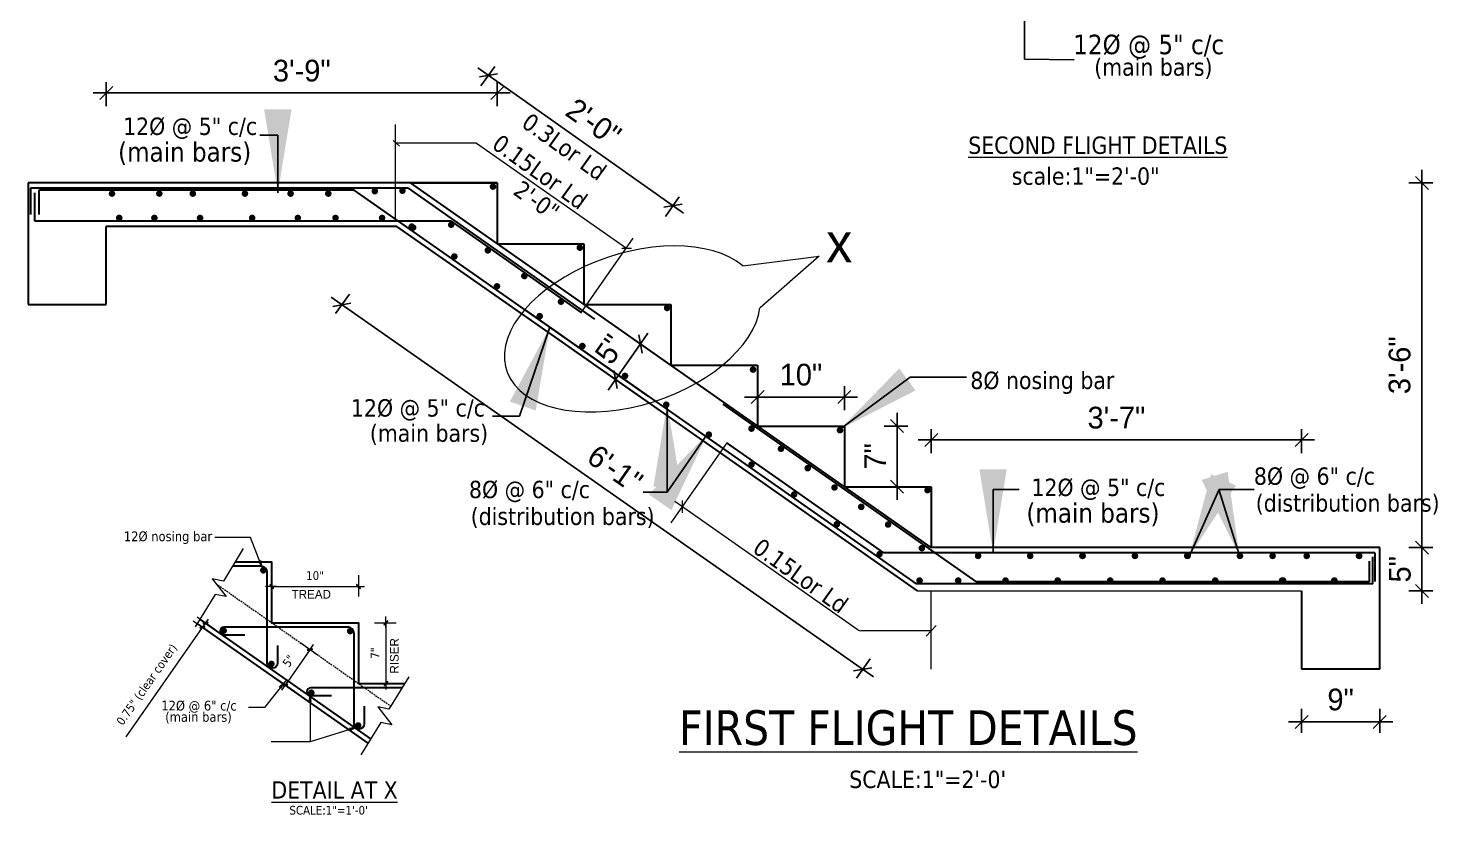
# Model space of a CAD drawing. Header units: inches. Extents: x 28835 to 36795, y -18828 to -9750.
# Drawn here: x 34606.3 to 34768.7, y -10989.5 to -10898.9 of the extents above; entities that cross this region are included whole.
import ezdxf

# ---------------------------------------------------------------- set-up
doc = ezdxf.new("R2010")
doc.units = ezdxf.units.IN
doc.header["$LTSCALE"] = 12
doc.header["$MEASUREMENT"] = 0
doc.linetypes.add('HIDDEN', pattern=[0.375, 0.25, -0.125])
for name, color, linetype, lineweight in [('dim', 85, 'Continuous', 9), ('DIMENSION', 6, 'Continuous', 9), ('HATCH', 11, 'Continuous', 9), ('REN', 242, 'Continuous', 30), ('Text', 7, 'Continuous', 5), ('TEXT1', 5, 'Continuous', 9), ('Wall', 1, 'Continuous', 30)]:
    doc.layers.add(name, color=color, linetype=linetype, lineweight=lineweight)
doc.styles.add('KBS', font='GOTHIC.TTF')
doc.styles.add('S-111', font='tahoma.ttf', dxfattribs={"height": 8})
doc.styles.add('S11', font='tahoma.ttf', dxfattribs={"height": 7})
doc.styles.add('TAHOMA', font='tahoma.ttf', dxfattribs={"height": 9})
doc.styles.add('Text', font='GOTHIC.TTF', dxfattribs={"height": 6})
doc.dimstyles.new('ARROW-1', dxfattribs={"dimscale": 96, "dimtxt": 7, "dimasz": 0.1, "dimexe": 0, "dimexo": 0, "dimgap": 0.03125, "dimtad": 1, "dimdec": 0, "dimlfac": 2, "dimzin": 3, "dimdsep": 46, "dimlunit": 4, "dimtxsty": 'S11', "dimcen": 0.09375, "dimclrt": 7, "dimadec": 0, "dimazin": 0, "dimtfac": 1, "dimtdec": 0, "dimtix": 1, "dimtmove": 1, "dimatfit": 3, "dimfxl": 1, "dimfrac": 2, "dimtolj": 1, "dimtzin": 0, "dimarcsym": 0})
doc.dimstyles.new("S-1'", dxfattribs={"dimscale": 96, "dimtxt": 9, "dimasz": 0.004, "dimexe": 0.09375, "dimexo": 0.09375, "dimgap": 0.0625, "dimtad": 1, "dimdec": 0, "dimlfac": 0.125, "dimzin": 3, "dimdsep": 46, "dimlunit": 3, "dimtxsty": 'S-111', "dimblk": 'S', "dimcen": 0.09375, "dimdle": 0.09375, "dimse1": 1, "dimse2": 1, "dimadec": 0, "dimazin": 1, "dimtfac": 1, "dimtdec": 0, "dimtix": 1, "dimtmove": 0, "dimatfit": 3, "dimldrblk": 'DOTSMALL', "dimfxl": 1, "dimtolj": 1, "dimtzin": 1, "dimarcsym": 0})
doc.dimstyles.new('scale4', dxfattribs={"dimscale": 0.5, "dimtxt": 9, "dimasz": 3, "dimexe": 2.5, "dimexo": 3, "dimgap": 2.5, "dimtad": 1, "dimdec": 0, "dimzin": 0, "dimdsep": 46, "dimlunit": 4, "dimtxsty": 'KBS', "dimblk": 'OBLIQUE', "dimcen": 0.09, "dimdle": 3, "dimclrt": 256, "dimadec": 0, "dimazin": 0, "dimtfac": 1, "dimtdec": 0, "dimtix": 1, "dimtmove": 0, "dimatfit": 3, "dimldrblk": 'OBLIQUE', "dimfxl": 3, "dimfxlon": 1, "dimtolj": 1, "dimtzin": 0, "dimarcsym": 0})

# ---------------------------------------------------------------- blocks, each defined once
blk = doc.blocks.new('_Oblique')
at = {"color": 0, "linetype": 'ByBlock', "lineweight": -2}
blk.add_line((-0.5, -0.5), (0.5, 0.5), dxfattribs=at)
blk = doc.blocks.new('*D375')
at = {"layer": 'Defpoints', "color": 0, "transparency": 16777216}
for p in [(34700.37, -10944.69), (34700.37, -10951.69), (34706.44, -10951.69)]:
    blk.add_point(p, dxfattribs=at)
at = {"layer": 'TEXT1', "color": 0, "lineweight": -2, "transparency": 16777216}
for p, q in [((34706.44, -10943.19), (34706.44, -10953.19)), ((34704.94, -10944.69), (34707.69, -10944.69)), ((34704.94, -10951.69), (34707.69, -10951.69))]:
    blk.add_line(p, q, dxfattribs=at)
at = {"layer": 'TEXT1', "color": 0, "lineweight": -2, "transparency": 16777216, "xscale": 1.5, "yscale": 1.5, "zscale": 1.5}
for p, rotation in [((34706.44, -10944.69), 90), ((34706.44, -10951.69), 270)]:
    blk.add_blockref('_Oblique', p, dxfattribs=dict(at, rotation=rotation))
at = {"layer": 'TEXT1', "transparency": 16777216, "insert": (34703.91, -10948.19), "char_height": 2.5, "attachment_point": 5, "rotation": 90, "style": 'KBS'}
blk.add_mtext('\\A1;7"', dxfattribs=at)
blk = doc.blocks.new('*D376')
at = {"layer": 'Defpoints', "color": 0, "transparency": 16777216}
for p in [(34700.37, -10941.35), (34690.37, -10944.69), (34700.37, -10944.69)]:
    blk.add_point(p, dxfattribs=at)
at = {"layer": 'TEXT1', "color": 0, "lineweight": -2, "transparency": 16777216}
for p, q in [((34690.37, -10942.85), (34690.37, -10940.1)), ((34700.37, -10942.85), (34700.37, -10940.1)), ((34688.87, -10941.35), (34701.87, -10941.35))]:
    blk.add_line(p, q, dxfattribs=at)
at = {"layer": 'TEXT1', "color": 0, "lineweight": -2, "transparency": 16777216, "xscale": 1.5, "yscale": 1.5, "zscale": 1.5, "rotation": 180}
blk.add_blockref('_Oblique', (34690.37, -10941.35), dxfattribs=at)
at = {"layer": 'TEXT1', "color": 0, "lineweight": -2, "transparency": 16777216, "xscale": 1.5, "yscale": 1.5, "zscale": 1.5}
blk.add_blockref('_Oblique', (34700.37, -10941.35), dxfattribs=at)
at = {"layer": 'TEXT1', "transparency": 16777216, "insert": (34695.37, -10938.79), "char_height": 2.5, "attachment_point": 5, "style": 'KBS'}
blk.add_mtext('\\A1;10"', dxfattribs=at)
blk = doc.blocks.new('*D377')
at = {"layer": 'Defpoints', "color": 0, "transparency": 16777216}
for p in [(34676.88, -10935.24), (34674.01, -10939.34), (34674.01, -10939.34)]:
    blk.add_point(p, dxfattribs=at)
at = {"layer": 'TEXT1', "color": 0, "lineweight": -2, "transparency": 16777216}
for p, q in [((34676.88, -10935.24), (34677.74, -10934.01)), ((34676.88, -10935.24), (34674.01, -10939.34)), ((34676.88, -10935.24), (34677.91, -10935.96)), ((34674.01, -10939.34), (34673.15, -10940.57)), ((34674.01, -10939.34), (34675.04, -10940.05))]:
    blk.add_line(p, q, dxfattribs=at)
at = {"layer": 'TEXT1', "color": 0, "lineweight": -2, "transparency": 16777216, "xscale": 1.5, "yscale": 1.5, "zscale": 1.5}
for p, rotation in [((34676.88, -10935.24), 235.0079798014277), ((34674.01, -10939.34), 55.00797980142768)]:
    blk.add_blockref('_Oblique', p, dxfattribs=dict(at, rotation=rotation))
at = {"layer": 'TEXT1', "transparency": 16777216, "insert": (34673.37, -10935.84), "char_height": 2.5, "attachment_point": 5, "rotation": 55.008, "style": 'KBS'}
blk.add_mtext('\\A1;5"', dxfattribs=at)
blk = doc.blocks.new('*D378')
at = {"layer": 'Defpoints', "color": 0, "transparency": 16777216}
for p in [(34650.19, -10917.28), (34680.62, -10919.31), (34671.44, -10932.3)]:
    blk.add_point(p, dxfattribs=at)
at = {"layer": 'TEXT1', "color": 0, "lineweight": -2, "transparency": 16777216}
for p, q in [((34658.15, -10903.42), (34681.85, -10920.18)), ((34658.5, -10905.51), (34660.09, -10903.27)), ((34679.76, -10920.54), (34681.34, -10918.29))]:
    blk.add_line(p, q, dxfattribs=at)
at = {"layer": 'TEXT1', "color": 0, "lineweight": -2, "transparency": 16777216, "xscale": 1.5, "yscale": 1.5, "zscale": 1.5}
for p, rotation in [((34659.37, -10904.29), 144.7409042008048), ((34680.62, -10919.31), 324.7409042008048)]:
    blk.add_blockref('_Oblique', p, dxfattribs=dict(at, rotation=rotation))
at = {"layer": 'TEXT1', "transparency": 16777216, "insert": (34671.48, -10909.71), "char_height": 2.5, "attachment_point": 5, "rotation": 324.7409, "style": 'KBS'}
blk.add_mtext('\\A1;2\'-0"', dxfattribs=at)
blk = doc.blocks.new('*D379')
at = {"layer": 'Defpoints', "color": 0, "transparency": 16777216}
for p in [(34660.37, -10906.33), (34660.37, -10913.88), (34615.34, -10927.88)]:
    blk.add_point(p, dxfattribs=at)
at = {"layer": 'TEXT1', "color": 0, "lineweight": -2, "transparency": 16777216}
for p, q in [((34613.84, -10906.33), (34661.87, -10906.33)), ((34615.34, -10907.83), (34615.34, -10905.08)), ((34660.37, -10907.83), (34660.37, -10905.08))]:
    blk.add_line(p, q, dxfattribs=at)
at = {"layer": 'TEXT1', "color": 0, "lineweight": -2, "transparency": 16777216, "xscale": 1.5, "yscale": 1.5, "zscale": 1.5, "rotation": 180}
blk.add_blockref('_Oblique', (34615.34, -10906.33), dxfattribs=at)
at = {"layer": 'TEXT1', "color": 0, "lineweight": -2, "transparency": 16777216, "xscale": 1.5, "yscale": 1.5, "zscale": 1.5}
blk.add_blockref('_Oblique', (34660.37, -10906.33), dxfattribs=at)
at = {"layer": 'TEXT1', "transparency": 16777216, "insert": (34637.86, -10903.77), "char_height": 2.5, "attachment_point": 5, "style": 'KBS'}
blk.add_mtext('\\A1;3\'-9"', dxfattribs=at)
blk = doc.blocks.new('*D380')
at = {"layer": 'Defpoints', "color": 0, "transparency": 16777216}
for p in [(34710.37, -10946.3), (34710.37, -10956.83), (34753.04, -10974.33)]:
    blk.add_point(p, dxfattribs=at)
at = {"layer": 'TEXT1', "color": 0, "lineweight": -2, "transparency": 16777216}
for p, q in [((34710.37, -10947.8), (34710.37, -10945.05)), ((34753.04, -10947.8), (34753.04, -10945.05)), ((34754.54, -10946.3), (34708.87, -10946.3))]:
    blk.add_line(p, q, dxfattribs=at)
at = {"layer": 'TEXT1', "color": 0, "lineweight": -2, "transparency": 16777216, "xscale": 1.5, "yscale": 1.5, "zscale": 1.5, "rotation": 180}
blk.add_blockref('_Oblique', (34710.37, -10946.3), dxfattribs=at)
at = {"layer": 'TEXT1', "color": 0, "lineweight": -2, "transparency": 16777216, "xscale": 1.5, "yscale": 1.5, "zscale": 1.5}
blk.add_blockref('_Oblique', (34753.04, -10946.3), dxfattribs=at)
at = {"layer": 'TEXT1', "transparency": 16777216, "insert": (34731.71, -10943.74), "char_height": 2.5, "attachment_point": 5, "style": 'KBS'}
blk.add_mtext('\\A1;3\'-7"', dxfattribs=at)
blk = doc.blocks.new('*D381')
at = {"layer": 'Defpoints', "color": 0, "transparency": 16777216}
for p in [(34648.8, -10921.69), (34642.48, -10930.72), (34708.8, -10963.69)]:
    blk.add_point(p, dxfattribs=at)
at = {"layer": 'TEXT1', "color": 0, "lineweight": -2, "transparency": 16777216}
for p, q in [((34703.71, -10973.58), (34641.25, -10929.86)), ((34643.34, -10929.49), (34641.76, -10931.74)), ((34703.34, -10971.49), (34701.76, -10973.74))]:
    blk.add_line(p, q, dxfattribs=at)
at = {"layer": 'TEXT1', "color": 0, "lineweight": -2, "transparency": 16777216, "xscale": 1.5, "yscale": 1.5, "zscale": 1.5}
for p, rotation in [((34642.48, -10930.72), 145.0079798014679), ((34702.48, -10972.72), 325.0079798014679)]:
    blk.add_blockref('_Oblique', p, dxfattribs=dict(at, rotation=rotation))
at = {"layer": 'TEXT1', "transparency": 16777216, "insert": (34673.95, -10949.62), "char_height": 2.5, "attachment_point": 5, "rotation": 325.008, "style": 'KBS'}
blk.add_mtext('\\A1;6\'-1"', dxfattribs=at)
blk = doc.blocks.new('*D322')
at = {"layer": 'Defpoints', "color": 0, "transparency": 16777216}
for p in [(34658.91, -10916.69), (34763.61, -10958.69), (34766.9, -10958.69)]:
    blk.add_point(p, dxfattribs=at)
at = {"layer": 'TEXT1', "color": 0, "lineweight": -2, "transparency": 16777216}
for p, q in [((34766.9, -10915.19), (34766.9, -10960.19)), ((34765.4, -10916.69), (34768.15, -10916.69)), ((34765.4, -10958.69), (34768.15, -10958.69))]:
    blk.add_line(p, q, dxfattribs=at)
at = {"layer": 'TEXT1', "color": 0, "lineweight": -2, "transparency": 16777216, "xscale": 1.5, "yscale": 1.5, "zscale": 1.5}
for p, rotation in [((34766.9, -10916.69), 90), ((34766.9, -10958.69), 270)]:
    blk.add_blockref('_Oblique', p, dxfattribs=dict(at, rotation=rotation))
at = {"layer": 'TEXT1', "transparency": 16777216, "insert": (34764.34, -10937.69), "char_height": 2.5, "attachment_point": 5, "rotation": 90, "style": 'KBS'}
blk.add_mtext('\\A1;3\'-6"', dxfattribs=at)
blk = doc.blocks.new('*D323')
at = {"layer": 'Defpoints', "color": 0, "transparency": 16777216}
for p in [(34753.05, -10958.69), (34753.05, -10963.69), (34766.9, -10963.69)]:
    blk.add_point(p, dxfattribs=at)
at = {"layer": 'TEXT1', "color": 0, "lineweight": -2, "transparency": 16777216}
for p, q in [((34766.9, -10958.69), (34766.9, -10957.19)), ((34765.4, -10958.69), (34768.15, -10958.69)), ((34766.9, -10958.69), (34766.9, -10963.69)), ((34765.4, -10963.69), (34768.15, -10963.69)), ((34766.9, -10963.69), (34766.9, -10965.19))]:
    blk.add_line(p, q, dxfattribs=at)
at = {"layer": 'TEXT1', "color": 0, "lineweight": -2, "transparency": 16777216, "xscale": 1.5, "yscale": 1.5, "zscale": 1.5}
for p, rotation in [((34766.9, -10958.69), 270), ((34766.9, -10963.69), 90)]:
    blk.add_blockref('_Oblique', p, dxfattribs=dict(at, rotation=rotation))
at = {"layer": 'TEXT1', "transparency": 16777216, "insert": (34764.37, -10961.19), "char_height": 2.5, "attachment_point": 5, "rotation": 90, "style": 'KBS'}
blk.add_mtext('\\A1;5"', dxfattribs=at)
blk = doc.blocks.new('*D324')
at = {"layer": 'Defpoints', "color": 0, "transparency": 16777216}
for p in [(34753.04, -10973.71), (34762.04, -10973.71), (34753.04, -10978.77)]:
    blk.add_point(p, dxfattribs=at)
at = {"layer": 'TEXT1', "color": 0, "lineweight": -2, "transparency": 16777216}
for p, q in [((34753.04, -10977.27), (34753.04, -10980.02)), ((34762.04, -10977.27), (34762.04, -10980.02)), ((34763.54, -10978.77), (34751.54, -10978.77))]:
    blk.add_line(p, q, dxfattribs=at)
at = {"layer": 'TEXT1', "color": 0, "lineweight": -2, "transparency": 16777216, "xscale": 1.5, "yscale": 1.5, "zscale": 1.5, "rotation": 180}
blk.add_blockref('_Oblique', (34753.04, -10978.77), dxfattribs=at)
at = {"layer": 'TEXT1', "color": 0, "lineweight": -2, "transparency": 16777216, "xscale": 1.5, "yscale": 1.5, "zscale": 1.5}
blk.add_blockref('_Oblique', (34762.04, -10978.77), dxfattribs=at)
at = {"layer": 'TEXT1', "transparency": 16777216, "insert": (34757.54, -10976.21), "char_height": 2.5, "attachment_point": 5, "style": 'KBS'}
blk.add_mtext('\\A1;9"', dxfattribs=at)
blk = doc.blocks.new('S')
at = {"layer": 'dim'}
h = blk.add_hatch(color=256, dxfattribs=at)
edge = h.paths.add_edge_path()
edge.add_ellipse((-0.1, 0.1), major_axis=(4.68, -4.68), ratio=0.170738, start_angle=0, end_angle=360, ccw=False)
for p, q in [((-11.3, 0), (14.8, 0)), ((0, 27.3), (0, -24.2))]:
    blk.add_line(p, q, dxfattribs=at)
at = {"layer": 'dim', "extrusion": (0, 0, -1)}
blk.add_ellipse((-0.1, 0.1), major_axis=(4.68, -4.68), ratio=0.170738, dxfattribs=at)
blk = doc.blocks.new('*D86')
at = {"layer": 'Defpoints', "color": 0, "ltscale": 20, "transparency": 16777216}
for p in [(115616.9, -14184.9), (115665.1, -14218.6), (115667.8, -14214.7)]:
    blk.add_point(p, dxfattribs=at)
at = {"layer": 'HATCH', "color": 0, "lineweight": -2, "ltscale": 20, "transparency": 16777216}
for p, q in [((115616.7, -14185.2), (115546.1, -14286)), ((115619.6, -14181), (115616.9, -14184.9)), ((115619.8, -14180.7), (115620.1, -14180.4))]:
    blk.add_line(p, q, dxfattribs=at)
at = {"layer": 'HATCH', "color": 0, "lineweight": -2, "ltscale": 20, "transparency": 16777216, "xscale": 0.384, "yscale": 0.384, "zscale": 0.384}
for p, rotation in [((115619.6, -14181), 235.0079798013183), ((115616.9, -14184.9), 55.00797980131832)]:
    blk.add_blockref('S', p, dxfattribs=dict(at, rotation=rotation))
at = {"layer": 'HATCH', "color": 0, "ltscale": 20, "transparency": 16777216, "insert": (115566, -14238), "char_height": 8, "attachment_point": 5, "rotation": 55.008, "style": 'S-111'}
blk.add_mtext('\\A1;0.75" (clear cover)', dxfattribs=at)
blk = doc.blocks.new('_DOTSMALL')
at = {"color": 0, "linetype": 'ByBlock', "const_width": 0.5}
blk.add_lwpolyline([(-0.0625, 0, 1), (0.0625, 0, 1)], format="xyb", close=True, dxfattribs=at)
blk = doc.blocks.new('*D87')
at = {"layer": 'Defpoints', "color": 0, "ltscale": 20, "transparency": 16777216}
for p in [(115760.6, -14147.4), (115680.6, -14166.2), (115760.6, -14166.2)]:
    blk.add_point(p, dxfattribs=at)
at = {"layer": 'dim', "color": 0, "lineweight": -2, "ltscale": 20, "transparency": 16777216}
blk.add_line((115681, -14147.4), (115760.2, -14147.4), dxfattribs=at)
at = {"layer": 'dim', "color": 0, "lineweight": -2, "ltscale": 20, "transparency": 16777216, "xscale": 0.384, "yscale": 0.384, "zscale": 0.384, "rotation": 180}
blk.add_blockref('S', (115680.6, -14147.4), dxfattribs=at)
at = {"layer": 'dim', "color": 0, "lineweight": -2, "ltscale": 20, "transparency": 16777216, "xscale": 0.384, "yscale": 0.384, "zscale": 0.384}
blk.add_blockref('S', (115760.6, -14147.4), dxfattribs=at)
at = {"layer": 'dim', "color": 0, "ltscale": 20, "transparency": 16777216, "insert": (115720.6, -14137.3), "char_height": 8, "attachment_point": 5, "style": 'S-111'}
blk.add_mtext('\\A1;10"', dxfattribs=at)
blk = doc.blocks.new('*D88')
at = {"layer": 'Defpoints', "color": 0, "ltscale": 20, "transparency": 16777216}
for p in [(115680.6, -14180.7), (115657.7, -14213.4), (115693.1, -14238.2)]:
    blk.add_point(p, dxfattribs=at)
at = {"layer": 'HATCH', "color": 0, "lineweight": -2, "ltscale": 20, "transparency": 16777216}
blk.add_line((115715.8, -14205.7), (115693.3, -14237.9), dxfattribs=at)
at = {"layer": 'HATCH', "color": 0, "lineweight": -2, "ltscale": 20, "transparency": 16777216, "xscale": 0.384, "yscale": 0.384, "zscale": 0.384}
for p, rotation in [((115716, -14205.4), 55.0079798014384), ((115693.1, -14238.2), 235.0079798014384)]:
    blk.add_blockref('S', p, dxfattribs=dict(at, rotation=rotation))
at = {"layer": 'HATCH', "color": 0, "ltscale": 20, "transparency": 16777216, "insert": (115696.3, -14216), "char_height": 8, "attachment_point": 5, "rotation": 55.008, "style": 'S-111'}
blk.add_mtext('\\A1;5"', dxfattribs=at)
blk = doc.blocks.new('*D89')
at = {"layer": 'Defpoints', "color": 0, "ltscale": 20, "transparency": 16777216}
for p in [(115760.6, -14180.7), (115760.6, -14236.7), (115786, -14236.7)]:
    blk.add_point(p, dxfattribs=at)
at = {"layer": 'HATCH', "color": 0, "lineweight": -2, "ltscale": 20, "transparency": 16777216}
blk.add_line((115786, -14181.1), (115786, -14236.3), dxfattribs=at)
at = {"layer": 'HATCH', "color": 0, "lineweight": -2, "ltscale": 20, "transparency": 16777216, "xscale": 0.384, "yscale": 0.384, "zscale": 0.384}
for p, rotation in [((115786, -14180.7), 90), ((115786, -14236.7), 270)]:
    blk.add_blockref('S', p, dxfattribs=dict(at, rotation=rotation))
at = {"layer": 'HATCH', "color": 0, "ltscale": 20, "transparency": 16777216, "insert": (115776, -14208.7), "char_height": 8, "attachment_point": 5, "rotation": 90, "style": 'S-111'}
blk.add_mtext('\\A1;7"', dxfattribs=at)
blk = doc.blocks.new('534F')
at = {"layer": 'HATCH', "linetype": 'HIDDEN', "ltscale": 0.5}
blk.add_line((115629.5, -14144.8), (115790.5, -14257.6), dxfattribs=at)
at = {"layer": 'HATCH', "linetype": 'Continuous', "ltscale": 20}
for points in [[(115654.4, -14112.4), (115636.1, -14142.3), (115625.7, -14140.2), (115638.8, -14156.7), (115628.5, -14154.6), (115610.2, -14184.5)], [(115807.1, -14230.5), (115788.7, -14260.4), (115778.4, -14258.3), (115791.5, -14274.8), (115781.2, -14272.7), (115762.8, -14302.6)]]:
    blk.add_lwpolyline(points, dxfattribs=at)
at = {"layer": 'HATCH', "ltscale": 50, "const_width": 3}
for points in [[(115674.2, -14133.3, 1), (115671.7, -14131.6, 1)], [(115637.6, -14188.9, 1), (115635.1, -14187.2, 1)], [(115754.2, -14189.3, 1), (115751.7, -14187.6, 1)], [(115681.6, -14219.6, 1), (115679.2, -14217.8, 1)], [(115718.4, -14246, 1), (115716, -14244.3, 1)], [(115761.5, -14276.2, 1), (115759.1, -14274.5, 1)]]:
    blk.add_lwpolyline(points, format="xyb", close=True, dxfattribs=at)
at = {"layer": 'REN', "ltscale": 50}
blk.add_line((115772, -14287.7), (115614.5, -14177.4), dxfattribs=at)
for points in [[(115686, -14201.7), (115686, -14218, -1), (115676.6, -14218), (115676.6, -14134.7, 0.414214), (115670.6, -14128.7), (115644.4, -14128.7)], [(115766, -14257.7), (115766, -14274, -1), (115756.6, -14274), (115756.6, -14190.7, 0.414214), (115750.6, -14184.7), (115636.7, -14184.7, 1), (115636.7, -14191.9), (115655.9, -14191.9)], [(115800.8, -14240.7), (115716.7, -14240.7, 1), (115716.7, -14247.9), (115735.9, -14247.9)]]:
    blk.add_lwpolyline(points, format="xyb", dxfattribs=at)
at = {"layer": 'Wall', "ltscale": 50}
blk.add_line((115769.5, -14291.7), (115612, -14181.5), dxfattribs=at)
for points in [[(115646.9, -14124.7), (115680.6, -14124.7), (115680.6, -14180.7), (115707.9, -14180.7)], [(115680.6, -14124.7), (115680.6, -14180.7), (115760.6, -14180.7), (115760.6, -14236.7), (115803.3, -14236.7)]]:
    blk.add_lwpolyline(points, dxfattribs=at)
at = {"layer": 'dim', "ltscale": 20, "style": 'Text'}
blk.add_text('TREAD', height=8, dxfattribs=at).set_placement((115699, -14158.5))
at = {"layer": 'Text', "ltscale": 20, "style": 'TAHOMA'}
for s, p in [('12%%c nosing bar', (115544.4, -14105.6)), ('12%%C @ 6" c/c', (115578.9, -14261.6)), ('(main bars)', (115582.5, -14272))]:
    blk.add_text(s, height=9, dxfattribs=at).set_placement(p)
at = {"layer": 'Text', "style": 'Text'}
blk.add_text('RISER', height=8, rotation=90, dxfattribs=at).set_placement((115797.7, -14227.6))
at = {"layer": 'Text', "ltscale": 0.5, "style": 'S-111'}
blk.add_text('%%UDETAIL AT X', height=16, dxfattribs=at).set_placement((115680.4, -14342.8))
at = {"layer": 'Text', "style": 'S-111'}
blk.add_text('SCALE:1"=1\'-0\'', height=8, dxfattribs=at).set_placement((115697, -14357.5))
at = {"layer": 'dim', "ltscale": 20}
dim = blk.add_linear_dim(base=(115760.6, -14147.4), p1=(115680.6, -14166.2), p2=(115760.6, -14166.2), dimstyle="S-1'", dxfattribs=at)
dim.commit()
dim.dimension.update_dxf_attribs({"geometry": '*D87', "text_midpoint": (115720.6, -14137.3)})
at = {"layer": 'HATCH', "ltscale": 20}
dim = blk.add_linear_dim(base=(115616.9, -14184.9), p1=(115667.8, -14214.7), p2=(115665.1, -14218.6), angle=235.008, text='0.75" (clear cover)', dimstyle="S-1'", dxfattribs=at)
dim.commit()
dim.dimension.update_dxf_attribs({"geometry": '*D86', "text_midpoint": (115575.2, -14244.4), "dimtype": 129})
dim = blk.add_aligned_dim(p1=(115680.6, -14180.7), p2=(115657.7, -14213.4), distance=43.2, dimstyle="S-1'", dxfattribs=at)
dim.commit()
dim.dimension.update_dxf_attribs({"geometry": '*D88', "text_midpoint": (115696.3, -14216)})
dim = blk.add_linear_dim(base=(115786, -14236.7), p1=(115760.6, -14180.7), p2=(115760.6, -14236.7), angle=90, dimstyle="S-1'", dxfattribs=at)
dim.commit()
dim.dimension.update_dxf_attribs({"geometry": '*D89', "text_midpoint": (115776, -14208.7)})
for points in [[(115672.9, -14132.4), (115661.1, -14102.3), (115628.2, -14102.3)], [(115694.2, -14233.2), (115673.9, -14258.8), (115659.4, -14258.8)], [(115716, -14244), (115716, -14290.6), (115680.1, -14290.6)], [(115761.5, -14276.2), (115716, -14290.6)]]:
    blk.add_leader(points, dimstyle='ARROW-1', dxfattribs=at)

msp = doc.modelspace()

# ---------------------------------------------------------------- linework, layer by layer
at = {"layer": 'dim', "ltscale": 20}
for p, q in [((34648.66, -10921.1), (34648.66, -10909.94)), ((34649.11, -10912.44), (34648.39, -10911.8)), ((34670.09, -10931.57), (34676.04, -10923.07)), ((34674.72, -10924.19), (34675.83, -10924.19)), ((34686.84, -10946.61), (34680.36, -10955.86)), ((34681.67, -10953.26), (34681.67, -10954.71))]:
    msp.add_line(p, q, dxfattribs=at)
at = {"layer": 'dim', "ltscale": 50}
for p, q in [((34657.97, -10912.1), (34648.66, -10912.1)), ((34657.97, -10912.1), (34675.25, -10924.19)), ((34701.96, -10968.19), (34680.84, -10953.4)), ((34710.37, -10972.69), (34710.37, -10963.69)), ((34710.94, -10967.65), (34709.81, -10968.9)), ((34710.37, -10968.28), (34702.25, -10968.28))]:
    msp.add_line(p, q, dxfattribs=at)
msp.add_arc((34702.25, -10967.78), 0.5, 235.008, 270, dxfattribs=at)
at = {"layer": 'HATCH', "ltscale": 20}
for p, q in [((34688.68, -10926.24), (34697.46, -10925.11)), ((34697.46, -10925.11), (34690.65, -10931.07))]:
    msp.add_line(p, q, dxfattribs=at)
at = {"layer": 'HATCH', "ltscale": 50, "const_width": 0.375}
for points in [[(34615.81, -10917.92, 1), (34616.18, -10917.92, 1)], [(34621.26, -10917.92, 1), (34621.63, -10917.92, 1)], [(34625.12, -10917.92, 1), (34625.5, -10917.92, 1)], [(34631.12, -10917.92, 1), (34631.5, -10917.92, 1)], [(34636.38, -10917.92, 1), (34636.76, -10917.92, 1)], [(34640.72, -10917.92, 1), (34641.1, -10917.92, 1)], [(34646.09, -10917.65, 1), (34646.46, -10917.65, 1)], [(34649.3, -10917.47, 1), (34649.61, -10917.69, 1)], [(34660.04, -10917.01, -1), (34659.73, -10917.22, -1)], [(34616.64, -10920.72, 1), (34617.02, -10920.72, 1)], [(34620.69, -10920.72, 1), (34621.07, -10920.72, 1)], [(34625.95, -10920.72, 1), (34626.33, -10920.72, 1)], [(34631.95, -10920.72, 1), (34632.33, -10920.72, 1)], [(34637.22, -10920.72, 1), (34637.59, -10920.72, 1)], [(34641.56, -10920.72, 1), (34641.93, -10920.72, 1)], [(34646.92, -10920.72, 1), (34647.29, -10920.72, 1)], [(34650.67, -10921.82, 1), (34650.37, -10921.61, 1)], [(34650.84, -10921.94, 1), (34650.54, -10921.73, 1)], [(34655.22, -10921.61, 1), (34654.92, -10921.4, 1)], [(34659.14, -10924.35, 1), (34659.44, -10924.57, 1)], [(34670.04, -10924.04, -1), (34669.74, -10924.26, -1)], [(34655.59, -10925.26, 1), (34655.28, -10925.05, 1)], [(34663.35, -10927.3, 1), (34663.66, -10927.52, 1)], [(34660.5, -10928.7, 1), (34660.2, -10928.49, 1)], [(34667.57, -10930.26, 1), (34667.88, -10930.47, 1)], [(34680.1, -10930.99, -1), (34679.79, -10931.2, -1)], [(34665.42, -10932.15, 1), (34665.11, -10931.93, 1)], [(34670.34, -10935.59, 1), (34670.03, -10935.37, 1)], [(34675.25, -10939.03, 1), (34674.94, -10938.81, 1)], [(34690, -10938.08, -1), (34689.69, -10938.3, -1)], [(34680, -10942.35, 1), (34679.69, -10942.13, 1)], [(34684.91, -10945.79, 1), (34684.6, -10945.58, 1)], [(34689.82, -10945.1, 1), (34689.51, -10944.88, 1)], [(34700.02, -10945.06, -1), (34699.71, -10945.28, -1)], [(34693.22, -10947.42, 1), (34692.91, -10947.21, 1)], [(34689.83, -10949.23, 1), (34689.52, -10949.02, 1)], [(34696.3, -10949.65, 1), (34695.99, -10949.44, 1)], [(34699.38, -10951.88, 1), (34699.08, -10951.66, 1)], [(34710.1, -10951.98, -1), (34709.8, -10952.19, -1)], [(34694.74, -10952.67, 1), (34694.44, -10952.46, 1)], [(34702.47, -10954.11, 1), (34702.16, -10953.89, 1)], [(34699.66, -10956.11, 1), (34699.35, -10955.9, 1)], [(34705.55, -10956.15, 1), (34705.25, -10955.94, 1)], [(34709.45, -10958.65, 1), (34709.14, -10958.87, 1)], [(34704.57, -10959.55, 1), (34704.27, -10959.34, 1)], [(34715.93, -10959.55, 1), (34715.62, -10959.76, 1)], [(34721.93, -10959.55, 1), (34721.62, -10959.76, 1)], [(34727.94, -10959.55, 1), (34727.63, -10959.76, 1)], [(34727.98, -10959.55, 1), (34727.67, -10959.76, 1)], [(34733.99, -10959.55, 1), (34733.68, -10959.76, 1)], [(34734, -10959.55, 1), (34733.69, -10959.76, 1)], [(34740.01, -10959.55, 1), (34739.71, -10959.76, 1)], [(34740.07, -10959.55, 1), (34739.77, -10959.76, 1)], [(34746.09, -10959.55, 1), (34745.78, -10959.76, 1)], [(34746.1, -10959.55, 1), (34745.79, -10959.76, 1)], [(34749.86, -10959.55, 1), (34749.55, -10959.76, 1)], [(34753.79, -10959.55, 1), (34753.48, -10959.76, 1)], [(34759.8, -10959.55, 1), (34759.5, -10959.76, 1)], [(34759.84, -10959.55, 1), (34759.53, -10959.76, 1)], [(34709.19, -10962.38, 1), (34708.88, -10962.6, 1)], [(34713.64, -10962.38, 1), (34713.33, -10962.6, 1)], [(34719.09, -10962.38, 1), (34718.78, -10962.6, 1)], [(34725.1, -10962.38, 1), (34724.79, -10962.6, 1)], [(34731.15, -10962.38, 1), (34730.84, -10962.6, 1)], [(34737.17, -10962.38, 1), (34736.87, -10962.6, 1)], [(34743.25, -10962.38, 1), (34742.94, -10962.6, 1)], [(34750.95, -10962.38, 1), (34750.64, -10962.6, 1)], [(34751.07, -10962.38, 1), (34750.76, -10962.6, 1)], [(34756.97, -10962.38, 1), (34756.66, -10962.6, 1)]]:
    msp.add_lwpolyline(points, format="xyb", close=True, dxfattribs=at)
at = {"layer": 'HATCH', "ltscale": 20}
msp.add_ellipse((34675.94, -10933.51), major_axis=(14.49, 4.77), ratio=0.571909, start_param=0.342035, end_param=6.019187, dxfattribs=at)
at = {"layer": 'REN', "ltscale": 50}
for p, q in [((34650.12, -10917.28), (34606.59, -10917.28)), ((34606.59, -10917.28), (34606.59, -10920.34)), ((34643.88, -10917.53), (34607.56, -10917.53)), ((34607.56, -10917.53), (34607.56, -10920.34)), ((34667.85, -10934.3), (34643.88, -10917.53)), ((34650.12, -10917.28), (34671.57, -10932.39)), ((34607.11, -10921.1), (34607.11, -10917.84)), ((34655.06, -10921.1), (34607.11, -10921.1)), ((34655.06, -10921.1), (34670.07, -10931.65)), ((34708.67, -10962.88), (34663.54, -10931.28)), ((34677.76, -10941.24), (34667.85, -10934.3)), ((34686.35, -10942.17), (34715.57, -10962.63)), ((34704.93, -10959.28), (34686.84, -10946.61)), ((34761.49, -10959.28), (34704.93, -10959.28)), ((34761.24, -10962.88), (34761.24, -10959.76)), ((34761.49, -10959.28), (34761.49, -10962.61)), ((34760.83, -10960.24), (34760.83, -10962.63)), ((34761.24, -10962.88), (34708.67, -10962.88)), ((34760.83, -10962.63), (34715.57, -10962.63))]:
    msp.add_line(p, q, dxfattribs=at)
at = {"layer": 'Wall', "ltscale": 50}
for p, q in [((34606.34, -10916.69), (34606.34, -10930.69)), ((34660.37, -10916.69), (34606.34, -10916.69)), ((34680.37, -10937.69), (34650.37, -10916.69)), ((34650.37, -10916.69), (34660.37, -10916.69)), ((34660.37, -10916.69), (34660.37, -10923.69)), ((34615.34, -10930.69), (34615.34, -10921.69)), ((34648.8, -10921.69), (34615.34, -10921.69)), ((34667.51, -10934.78), (34648.8, -10921.69)), ((34660.37, -10923.69), (34670.37, -10923.69)), ((34670.37, -10923.69), (34670.37, -10930.69)), ((34670.37, -10930.69), (34680.37, -10930.69)), ((34680.37, -10930.69), (34680.37, -10937.69)), ((34708.8, -10963.69), (34663.16, -10931.74)), ((34677.41, -10941.72), (34667.51, -10934.78)), ((34680.37, -10937.69), (34690.37, -10937.69)), ((34710.37, -10958.69), (34680.37, -10937.69)), ((34690.37, -10937.69), (34690.37, -10944.69)), ((34690.37, -10944.69), (34700.37, -10944.69)), ((34700.37, -10944.69), (34700.37, -10951.69)), ((34700.37, -10951.69), (34710.37, -10951.69)), ((34710.37, -10951.69), (34710.37, -10958.69)), ((34762.04, -10958.69), (34710.37, -10958.69)), ((34762.04, -10972.69), (34762.04, -10958.69)), ((34753.04, -10963.69), (34753.04, -10972.69)), ((34762.04, -10972.69), (34753.04, -10972.69))]:
    msp.add_line(p, q, dxfattribs=at)
at = {"layer": 'Wall', "lineweight": 9}
msp.add_line((34708.8, -10963.69), (34753.04, -10963.69), dxfattribs=at)
at = {"layer": 'Wall', "ltscale": 50}
msp.add_lwpolyline([(34606.34, -10930.69), (34615.34, -10930.69)], dxfattribs=at)

# ---------------------------------------------------------------- block references
at = {"layer": 'DIMENSION', "xscale": 0.125, "yscale": 0.125, "zscale": 0.125}
msp.add_blockref('534F', (20174.31, -9194.76), dxfattribs=at)

# ---------------------------------------------------------------- texts
at = {"layer": 'Text', "ltscale": 20}
for s, height, style, p in [('12%%C @ 5" c/c', 2.25, 'TAHOMA', (34726.74, -10901.86)), ('(main bars)', 2, 'TAHOMA', (34729.15, -10904.34)), ('12%%C @ 5" c/c', 2, 'TAHOMA', (34617.27, -10911.16)), ('(main bars)', 2.25, 'TAHOMA', (34616.7, -10914.23)), ('x', 4.5, 'Text', (34698.27, -10925.83)), ('8%%C nosing bar', 2, 'TAHOMA', (34714.88, -10940.43)), ('12%%C @ 5" c/c', 2, 'TAHOMA', (34643.52, -10943.6)), ('(main bars)', 2, 'TAHOMA', (34645.7, -10946.51)), ('8%%C @ 6" c/c', 2, 'TAHOMA', (34747.55, -10951.46)), ('8%%C @ 6" c/c', 2, 'TAHOMA', (34657.12, -10953)), ('12%%C @ 5" c/c', 2, 'TAHOMA', (34721.91, -10952.75)), ('(main bars)', 2.25, 'TAHOMA', (34721.34, -10955.82)), ('(distribution bars)', 2, 'TAHOMA', (34747.76, -10954.55)), ('(distribution bars)', 2, 'TAHOMA', (34657.32, -10956.09))]:
    msp.add_text(s, height=height, dxfattribs=dict(at, style=style)).set_placement(p)
at = {"layer": 'Text', "ltscale": 20, "style": 'TAHOMA'}
for s, p in [('0.3Lor Ld ', (34663.03, -10910.12)), ('0.15Lor Ld ', (34659.62, -10912.58)), ('0.15Lor Ld ', (34689.66, -10959.11))]:
    msp.add_text(s, height=2, rotation=324.4811, dxfattribs=at).set_placement(p)
at = {"layer": 'Text', "ltscale": 0.5, "style": 'S-111'}
for s, height, p in [('%%USECOND FLIGHT DETAILS', 2, (34714.64, -10913.34)), ('scale:1"=2\'-0"', 2, (34719.65, -10916.9)), ('%%UFIRST FLIGHT DETAILS', 4, (34681.32, -10981.43))]:
    msp.add_text(s, height=height, dxfattribs=at).set_placement(p)
at = {"layer": 'Text', "style": 'S-111'}
msp.add_text('SCALE:1"=2\'-0\'', height=2, dxfattribs=at).set_placement((34700.93, -10986.39))
at = {"layer": 'TEXT1', "style": 'TAHOMA'}
msp.add_text('2\'-0"', height=2, rotation=324.4811, dxfattribs=at).set_placement((34662.07, -10917.9))

# ---------------------------------------------------------------- dimensions: what is measured, and where the dimension line sits
at = {"layer": 'TEXT1'}
for base, p1, p2, picture, middle in [((34660.37, -10906.33), (34615.34, -10927.88), (34660.37, -10913.88), '*D379', (34637.86, -10903.77)), ((34700.37, -10941.35), (34690.37, -10944.69), (34700.37, -10944.69), '*D376', (34695.37, -10938.79)), ((34710.37, -10946.3), (34753.04, -10974.33), (34710.37, -10956.83), '*D380', (34731.71, -10943.74)), ((34753.04, -10978.77), (34762.04, -10973.71), (34753.04, -10973.71), '*D324', (34757.54, -10976.21))]:
    dim = msp.add_linear_dim(base=base, p1=p1, p2=p2, dimstyle='scale4', override={"dimtxt": 5}, dxfattribs=at)
    dim.commit()
    dim.dimension.update_dxf_attribs({"geometry": picture, "text_midpoint": middle})
dim = msp.add_aligned_dim(p1=(34650.19, -10917.28), p2=(34671.44, -10932.3), distance=15.91, text='2\'-0"', dimstyle='scale4', override={"dimtxt": 5}, dxfattribs=at)
dim.commit()
dim.dimension.update_dxf_attribs({"geometry": '*D378', "text_midpoint": (34671.48, -10909.71)})
for base, p1, p2, picture, middle in [((34766.9, -10958.69), (34658.91, -10916.69), (34763.61, -10958.69), '*D322', (34764.34, -10937.69)), ((34706.44, -10951.69), (34700.37, -10944.69), (34700.37, -10951.69), '*D375', (34703.91, -10948.19)), ((34766.9, -10963.69), (34753.05, -10958.69), (34753.05, -10963.69), '*D323', (34764.37, -10961.19))]:
    dim = msp.add_linear_dim(base=base, p1=p1, p2=p2, angle=90, dimstyle='scale4', override={"dimtxt": 5}, dxfattribs=at)
    dim.commit()
    dim.dimension.update_dxf_attribs({"geometry": picture, "text_midpoint": middle})
for p1, p2, distance, picture, middle in [((34708.8, -10963.69), (34648.8, -10921.69), 11.02, '*D381', (34673.95, -10949.62)), ((34676.88, -10935.24), (34674.01, -10939.34), 0, '*D377', (34673.37, -10935.84))]:
    dim = msp.add_aligned_dim(p1=p1, p2=p2, distance=distance, dimstyle='scale4', override={"dimtxt": 5}, dxfattribs=at)
    dim.commit()
    dim.dimension.update_dxf_attribs({"geometry": picture, "text_midpoint": middle})

# ---------------------------------------------------------------- leaders
at = {"layer": 'HATCH', "ltscale": 20}
for points in [[(34721.13, -10886.7), (34721.13, -10902.44), (34726.85, -10902.51)], [(34635.1, -10917.82), (34635.1, -10911.18), (34633.02, -10911.18)], [(34699.91, -10945.03), (34707.96, -10939.08), (34714.43, -10939.08)]]:
    msp.add_leader(points, dimstyle='ARROW-1', override={"dimgap": 0.03125, "dimtad": 0}, dxfattribs=at)
for points in [[(34666.43, -10933.31), (34662.93, -10943.54), (34659.84, -10943.54)], [(34679.95, -10942.09), (34679.95, -10952.3), (34677.2, -10952.3)], [(34684.6, -10945.58), (34679.95, -10952.3)], [(34717.5, -10959.28), (34717.5, -10952.02), (34720.5, -10952.02)], [(34740.11, -10959.65), (34743.52, -10952.07)], [(34745.87, -10959.6), (34743.51, -10951.99), (34747.56, -10951.99)]]:
    msp.add_leader(points, dimstyle='ARROW-1', dxfattribs=at)

doc.saveas('drawing.dxf')
